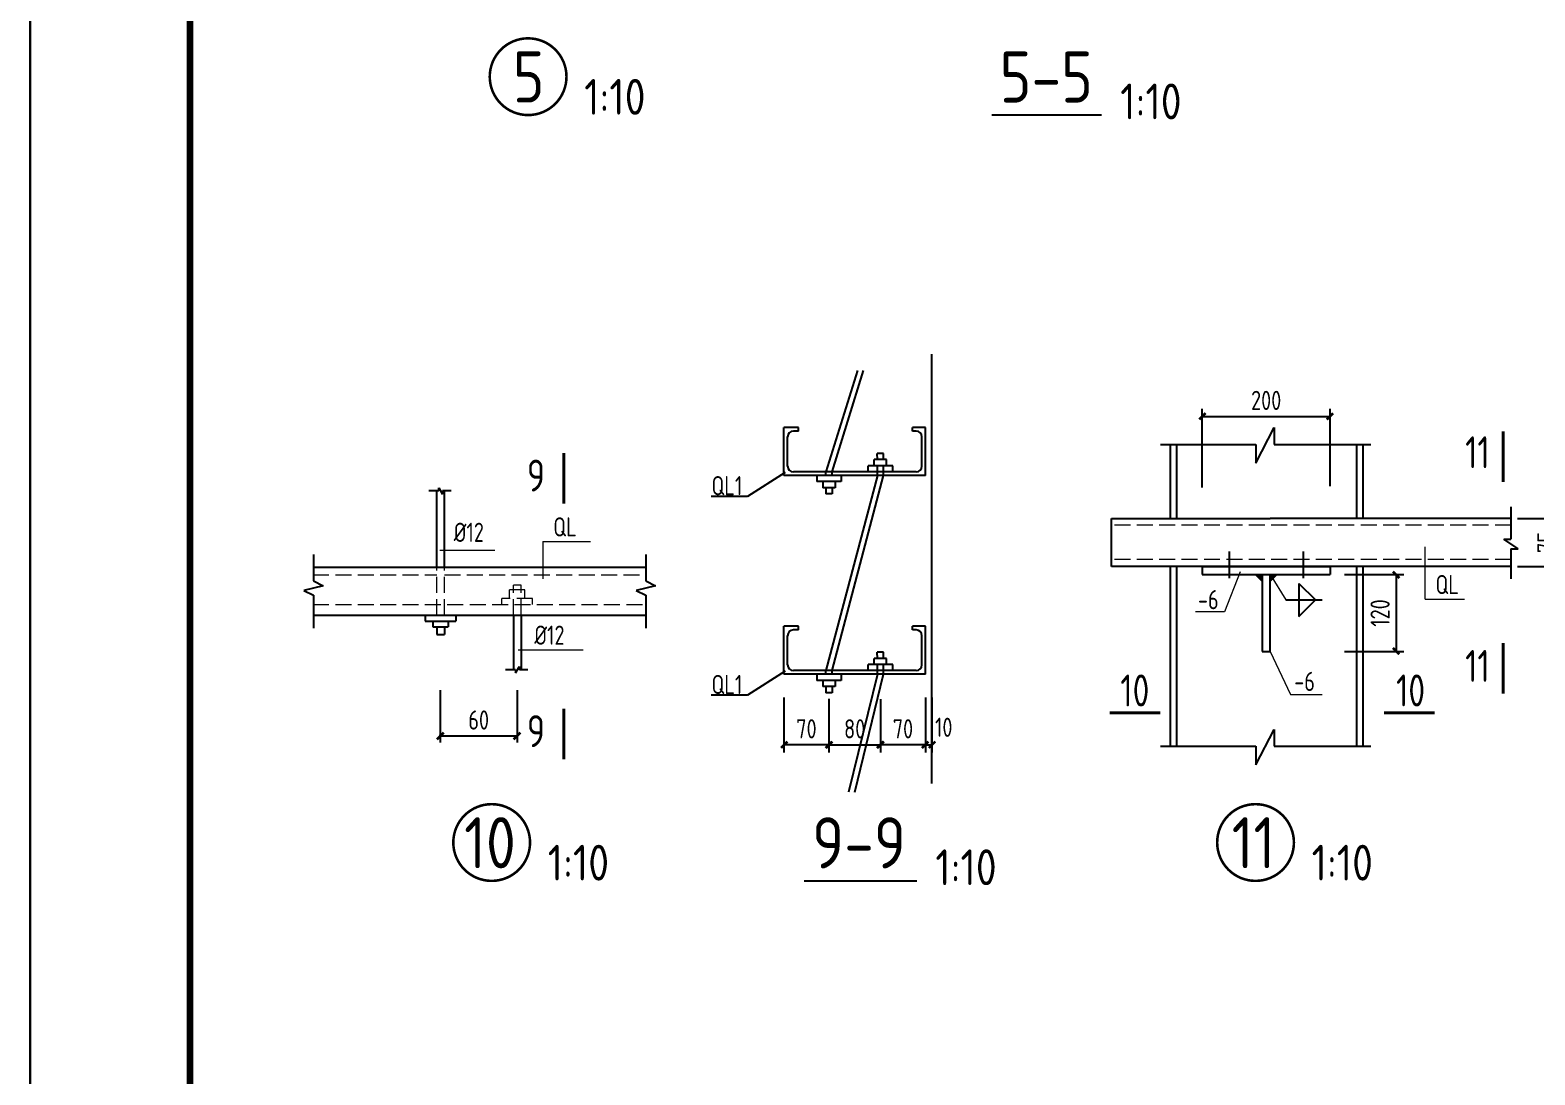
# Model space of a CAD drawing. Header units: millimetres. Extents: x 866561 to 876967, y 40200 to 44891.
# Drawn here: x 874159.4 to 874394.6, y 40414.9 to 40578.3 of the extents above; entities that cross this region are included whole.
import ezdxf

# ---------------------------------------------------------------- set-up
doc = ezdxf.new("R2010")
doc.units = ezdxf.units.MM
doc.header["$LTSCALE"] = 1000
doc.header["$MEASUREMENT"] = 0
doc.linetypes.add('DASH', pattern=[0.35, 0.25, -0.1])
for name, color, linetype, lineweight in [('1', 4, 'Continuous', 70), ('D3', 62, 'Continuous', 9), ('LZ', 64, 'Continuous', 9), ('数字', 3, 'Continuous', 9)]:
    doc.layers.add(name, color=color, linetype=linetype, lineweight=lineweight)
for name, color, linetype in [('D1', 112, 'Continuous'), ('D2', 6, 'Continuous'), ('DIM', 7, 'Continuous'), ('GJ', 6, 'Continuous'), ('PUB_DIM', 3, 'Continuous'), ('THIN', 7, 'Continuous'), ('文字', 7, 'Continuous'), ('桩', 6, 'Continuous')]:
    doc.layers.add(name, color=color, linetype=linetype)
doc.styles.add('GBHZ', font='gbenor.shx', dxfattribs={"width": 0.9, "bigfont": 'gbcbig.shx'})
doc.dimstyles.new('100', dxfattribs={"dimscale": 0, "dimtxt": 3, "dimasz": 0.01, "dimexe": 1, "dimexo": 2, "dimgap": 1, "dimtad": 1, "dimdec": 0, "dimlfac": 100, "dimdsep": 46, "dimtxsty": 'GBHZ', "dimblk": 'JT', "dimcen": -2.5, "dimclrd": 7, "dimclre": 7, "dimclrt": 7, "dimadec": 0, "dimazin": 0, "dimtfac": 1, "dimtdec": 0, "dimtix": 1, "dimtmove": 2, "dimatfit": 3, "dimldrblk": 'JT', "dimfxl": 0, "dimtolj": 1, "dimlwd": -1, "dimlwe": -1, "dimarcsym": 0})
doc.dimstyles.new('Y10', dxfattribs={"dimscale": 0, "dimtxt": 3, "dimasz": 0.01, "dimexe": 1.2, "dimexo": 1, "dimgap": 1, "dimtad": 1, "dimdec": 0, "dimlfac": 10, "dimzin": 0, "dimdsep": 46, "dimtxsty": 'GBHZ', "dimblk1": 'DX', "dimblk2": 'DX', "dimsah": 1, "dimcen": 0.09, "dimdle": 1, "dimadec": 0, "dimazin": 0, "dimtfac": 1, "dimtdec": 0, "dimtix": 1, "dimtmove": 2, "dimatfit": 3, "dimldrblk": 'DX', "dimfxl": 0, "dimtolj": 1, "dimtzin": 0, "dimarcsym": 0})

# ---------------------------------------------------------------- blocks, each defined once
blk = doc.blocks.new('JT')
at = {"color": 3}
blk.add_line((-20, 0), (20, 0), dxfattribs=at)
at = {"color": 3, "const_width": 40}
blk.add_lwpolyline([(-53, -53), (53, 53)], dxfattribs=at)
blk = doc.blocks.new('*D890')
at = {"layer": 'Defpoints', "color": 0, "linetype": 'ByBlock'}
for p in [(874223.49, 40477.05), (874235.49, 40477.05), (874235.49, 40467.87)]:
    blk.add_point(p, dxfattribs=at)
at = {"layer": 'DIM', "color": 7, "linetype": 'ByBlock'}
for p, q in [((874223.49, 40475.05), (874223.49, 40466.87)), ((874235.49, 40475.05), (874235.49, 40466.87)), ((874223.5, 40467.87), (874235.48, 40467.87))]:
    blk.add_line(p, q, dxfattribs=at)
at = {"layer": 'DIM', "color": 7, "linetype": 'ByBlock', "xscale": 0.01, "yscale": 0.01, "zscale": 0.01, "rotation": 180}
blk.add_blockref('JT', (874223.49, 40467.87), dxfattribs=at)
at = {"layer": 'DIM', "color": 7, "linetype": 'ByBlock', "xscale": 0.01, "yscale": 0.01, "zscale": 0.01}
blk.add_blockref('JT', (874235.49, 40467.87), dxfattribs=at)
at = {"layer": 'DIM', "color": 7, "linetype": 'ByBlock', "insert": (874229.49, 40470.37), "char_height": 3, "attachment_point": 5, "style": 'GBHZ'}
blk.add_mtext('\\A1;60', dxfattribs=at)
blk = doc.blocks.new('DX')
at = {"color": 0, "linetype": 'ByBlock', "const_width": 40}
blk.add_lwpolyline([(-54, -51), (46, 49)], dxfattribs=at)
blk = doc.blocks.new('*D899')
at = {"layer": 'Defpoints', "color": 0, "linetype": 'ByBlock'}
for p in [(874362.62, 40517.85), (874342.62, 40505.73), (874362.62, 40505.95)]:
    blk.add_point(p, dxfattribs=at)
at = {"layer": 'DIM', "color": 0, "linetype": 'ByBlock', "lineweight": -2}
for p, q in [((874342.62, 40506.73), (874342.62, 40519.05)), ((874362.62, 40506.95), (874362.62, 40519.05)), ((874342.63, 40517.85), (874362.61, 40517.85))]:
    blk.add_line(p, q, dxfattribs=at)
at = {"layer": 'DIM', "color": 0, "linetype": 'ByBlock', "lineweight": -2, "xscale": 0.01, "yscale": 0.01, "zscale": 0.01, "rotation": 180}
blk.add_blockref('DX', (874342.62, 40517.85), dxfattribs=at)
at = {"layer": 'DIM', "color": 0, "linetype": 'ByBlock', "lineweight": -2, "xscale": 0.01, "yscale": 0.01, "zscale": 0.01}
blk.add_blockref('DX', (874362.62, 40517.85), dxfattribs=at)
at = {"layer": 'DIM', "color": 0, "linetype": 'ByBlock', "insert": (874352.62, 40520.35), "char_height": 3, "attachment_point": 5, "style": 'GBHZ'}
blk.add_mtext('\\A1;200', dxfattribs=at)
blk = doc.blocks.new('*D900')
at = {"layer": 'Defpoints', "color": 0, "linetype": 'ByBlock'}
for p in [(874363.88, 40493.1), (874363.88, 40481.1), (874372.93, 40481.1)]:
    blk.add_point(p, dxfattribs=at)
at = {"layer": 'DIM', "color": 0, "linetype": 'ByBlock', "lineweight": -2}
for p, q in [((874364.88, 40493.1), (874374.13, 40493.1)), ((874372.93, 40493.09), (874372.93, 40481.11)), ((874364.88, 40481.1), (874374.13, 40481.1))]:
    blk.add_line(p, q, dxfattribs=at)
at = {"layer": 'DIM', "color": 0, "linetype": 'ByBlock', "lineweight": -2, "xscale": 0.01, "yscale": 0.01, "zscale": 0.01}
for p, rotation in [((874372.93, 40493.1), 90), ((874372.93, 40481.1), 270)]:
    blk.add_blockref('DX', p, dxfattribs=dict(at, rotation=rotation))
at = {"layer": 'DIM', "color": 0, "linetype": 'ByBlock', "insert": (874370.43, 40487.1), "char_height": 3, "attachment_point": 5, "rotation": 90, "style": 'GBHZ'}
blk.add_mtext('\\A1;120', dxfattribs=at)
blk = doc.blocks.new('*D901')
at = {"layer": 'Defpoints', "color": 0, "linetype": 'ByBlock'}
for p in [(874390.9, 40501.88), (874390.9, 40494.38), (874399, 40494.38)]:
    blk.add_point(p, dxfattribs=at)
at = {"layer": 'DIM', "color": 0, "linetype": 'ByBlock', "lineweight": -2}
for p, q in [((874391.9, 40501.88), (874400.2, 40501.88)), ((874399, 40501.87), (874399, 40494.39)), ((874391.9, 40494.38), (874400.2, 40494.38))]:
    blk.add_line(p, q, dxfattribs=at)
at = {"layer": 'DIM', "color": 0, "linetype": 'ByBlock', "lineweight": -2, "xscale": 0.01, "yscale": 0.01, "zscale": 0.01}
for p, rotation in [((874399, 40501.88), 90), ((874399, 40494.38), 270)]:
    blk.add_blockref('DX', p, dxfattribs=dict(at, rotation=rotation))
at = {"layer": 'DIM', "color": 0, "linetype": 'ByBlock', "insert": (874396.5, 40498.13), "char_height": 3, "attachment_point": 5, "rotation": 90, "style": 'GBHZ'}
blk.add_mtext('\\A1;75', dxfattribs=at)
blk = doc.blocks.new('*D951')
at = {"layer": 'Defpoints', "color": 0, "linetype": 'ByBlock'}
for p in [(874292.31, 40474.64), (874299.35, 40474.88), (874292.31, 40466.49)]:
    blk.add_point(p, dxfattribs=at)
at = {"layer": 'DIM', "color": 0, "linetype": 'ByBlock', "lineweight": -2}
for p, q in [((874292.31, 40473.64), (874292.31, 40465.29)), ((874299.35, 40473.88), (874299.35, 40465.29)), ((874299.34, 40466.49), (874292.32, 40466.49))]:
    blk.add_line(p, q, dxfattribs=at)
at = {"layer": 'DIM', "color": 0, "linetype": 'ByBlock', "lineweight": -2, "xscale": 0.01, "yscale": 0.01, "zscale": 0.01, "rotation": 180}
blk.add_blockref('DX', (874292.31, 40466.49), dxfattribs=at)
at = {"layer": 'DIM', "color": 0, "linetype": 'ByBlock', "lineweight": -2, "xscale": 0.01, "yscale": 0.01, "zscale": 0.01}
blk.add_blockref('DX', (874299.35, 40466.49), dxfattribs=at)
at = {"layer": 'DIM', "color": 0, "linetype": 'ByBlock', "insert": (874295.83, 40468.99), "char_height": 3, "attachment_point": 5, "style": 'GBHZ'}
blk.add_mtext('\\A1;70', dxfattribs=at)
blk = doc.blocks.new('*D952')
at = {"layer": 'Defpoints', "color": 0, "linetype": 'ByBlock'}
for p in [(874277.22, 40474.88), (874284.26, 40474.67), (874277.22, 40466.49)]:
    blk.add_point(p, dxfattribs=at)
at = {"layer": 'DIM', "color": 0, "linetype": 'ByBlock', "lineweight": -2}
for p, q in [((874277.22, 40473.88), (874277.22, 40465.29)), ((874284.26, 40473.67), (874284.26, 40465.29)), ((874284.25, 40466.49), (874277.23, 40466.49))]:
    blk.add_line(p, q, dxfattribs=at)
at = {"layer": 'DIM', "color": 0, "linetype": 'ByBlock', "lineweight": -2, "xscale": 0.01, "yscale": 0.01, "zscale": 0.01, "rotation": 180}
blk.add_blockref('DX', (874277.22, 40466.49), dxfattribs=at)
at = {"layer": 'DIM', "color": 0, "linetype": 'ByBlock', "lineweight": -2, "xscale": 0.01, "yscale": 0.01, "zscale": 0.01}
blk.add_blockref('DX', (874284.26, 40466.49), dxfattribs=at)
at = {"layer": 'DIM', "color": 0, "linetype": 'ByBlock', "insert": (874280.74, 40468.99), "char_height": 3, "attachment_point": 5, "style": 'GBHZ'}
blk.add_mtext('\\A1;70', dxfattribs=at)
blk = doc.blocks.new('*D953')
at = {"layer": 'Defpoints', "color": 0, "linetype": 'ByBlock'}
for p in [(874299.35, 40474.88), (874300.35, 40474.88), (874300.35, 40466.49)]:
    blk.add_point(p, dxfattribs=at)
at = {"layer": 'DIM', "color": 0, "linetype": 'ByBlock', "lineweight": -2}
for p, q in [((874299.35, 40473.88), (874299.35, 40465.29)), ((874300.35, 40473.88), (874300.35, 40465.29)), ((874299.34, 40466.49), (874299.33, 40466.49)), ((874299.35, 40466.49), (874300.35, 40466.49)), ((874300.36, 40466.49), (874300.37, 40466.49))]:
    blk.add_line(p, q, dxfattribs=at)
at = {"layer": 'DIM', "color": 0, "linetype": 'ByBlock', "lineweight": -2, "xscale": 0.01, "yscale": 0.01, "zscale": 0.01}
blk.add_blockref('DX', (874299.35, 40466.49), dxfattribs=at)
at = {"layer": 'DIM', "color": 0, "linetype": 'ByBlock', "lineweight": -2, "xscale": 0.01, "yscale": 0.01, "zscale": 0.01, "rotation": 180}
blk.add_blockref('DX', (874300.35, 40466.49), dxfattribs=at)
at = {"layer": 'DIM', "color": 0, "linetype": 'ByBlock', "insert": (874302.21, 40469.23), "char_height": 3, "attachment_point": 5, "style": 'GBHZ'}
blk.add_mtext('\\A1;10', dxfattribs=at)
blk = doc.blocks.new('*D954')
at = {"layer": 'Defpoints', "color": 0, "linetype": 'ByBlock'}
for p in [(874292.31, 40474.64), (874284.26, 40473.44), (874292.31, 40466.49)]:
    blk.add_point(p, dxfattribs=at)
at = {"layer": 'DIM', "color": 0, "linetype": 'ByBlock', "lineweight": -2}
for p, q in [((874284.26, 40472.44), (874284.26, 40465.29)), ((874292.31, 40473.64), (874292.31, 40465.29)), ((874284.27, 40466.49), (874292.3, 40466.49))]:
    blk.add_line(p, q, dxfattribs=at)
at = {"layer": 'DIM', "color": 0, "linetype": 'ByBlock', "lineweight": -2, "xscale": 0.01, "yscale": 0.01, "zscale": 0.01, "rotation": 180}
blk.add_blockref('DX', (874284.26, 40466.49), dxfattribs=at)
at = {"layer": 'DIM', "color": 0, "linetype": 'ByBlock', "lineweight": -2, "xscale": 0.01, "yscale": 0.01, "zscale": 0.01}
blk.add_blockref('DX', (874292.31, 40466.49), dxfattribs=at)
at = {"layer": 'DIM', "color": 0, "linetype": 'ByBlock', "insert": (874288.28, 40468.99), "char_height": 3, "attachment_point": 5, "style": 'GBHZ'}
blk.add_mtext('\\A1;80', dxfattribs=at)

msp = doc.modelspace()

# ---------------------------------------------------------------- linework, layer by layer
for p, q in [((874159.353, 40208.139), (874159.353, 40802.139)), ((874159.353, 40802.139), (874159.353, 40208.139))]:
    msp.add_line(p, q)
at = {"color": 251}
for p, q in [((874300.353, 40460.446), (874300.353, 40527.56)), ((874277.408, 40509.075, 1.667), (874271.532, 40505.321, -1.667)), ((874271.532, 40505.321, -1.667), (874265.845, 40505.321, -1.667)), ((874277.408, 40477.986, 1.667), (874271.532, 40474.232, -1.667)), ((874271.532, 40474.232, -1.667), (874265.845, 40474.232, -1.667))]:
    msp.add_line(p, q, dxfattribs=at)
at = {"color": 0, "const_width": 1}
msp.add_lwpolyline([(874990.353, 40218.139), (874184.353, 40218.139), (874184.353, 40792.139), (874990.353, 40792.139)], close=True, dxfattribs=at)
at = {"linetype": 'ByBlock', "ltscale": 0.5, "const_width": 0.4}
for points in [[(874231.221, 40570.97, 1), (874243.221, 40570.97, 1)], [(874225.522, 40451.208, 1), (874237.522, 40451.208, 1)], [(874344.96, 40451.208, 1), (874356.96, 40451.208, 1)]]:
    msp.add_lwpolyline(points, format="xyb", close=True, dxfattribs=at)
at = {"layer": '1', "color": 2, "const_width": 0.48}
for points in [[(874389.669, 40515.51), (874389.669, 40507.588)], [(874242.795, 40504.193), (874242.795, 40512.116)], [(874389.669, 40482.388), (874389.669, 40474.466)], [(874242.795, 40464.224), (874242.795, 40472.146)], [(874328.168, 40471.486), (874336.09, 40471.486)], [(874371.034, 40471.486), (874378.956, 40471.486)]]:
    msp.add_lwpolyline(points, dxfattribs=at)
at = {"layer": 'D1', "color": 251}
for p, q in [((874351.016, 40510.543), (874353.892, 40516.093)), ((874353.892, 40516.093), (874353.892, 40513.476)), ((874336.09, 40513.476), (874351.016, 40513.476)), ((874351.016, 40513.476), (874351.016, 40510.543)), ((874353.892, 40513.476), (874369, 40513.476)), ((874223.25, 40506.189), (874221.688, 40506.189)), ((874223.25, 40506.189), (874223.25, 40506.669)), ((874223.25, 40506.669), (874223.851, 40505.708)), ((874225.174, 40506.189), (874223.851, 40506.189)), ((874223.851, 40505.708), (874223.851, 40506.189)), ((874390.902, 40503.703), (874390.902, 40498.638)), ((874392.026, 40497.157), (874389.778, 40498.638)), ((874389.778, 40498.638), (874390.902, 40498.638)), ((874390.902, 40497.157), (874390.902, 40492.457)), ((874390.902, 40497.157), (874392.026, 40497.157)), ((874357.744, 40491.708), (874357.744, 40486.569)), ((874357.744, 40491.708), (874360.313, 40489.139)), ((874355.714, 40489.139), (874361.395, 40489.139)), ((874357.744, 40486.569), (874360.313, 40489.139)), ((874235.252, 40477.747), (874235.853, 40478.709)), ((874235.853, 40478.709), (874235.853, 40478.228)), ((874235.252, 40478.228), (874233.689, 40478.228)), ((874235.252, 40478.228), (874235.252, 40477.747)), ((874237.175, 40478.228), (874235.853, 40478.228)), ((874351.016, 40463.357), (874353.892, 40468.907)), ((874353.892, 40468.907), (874353.892, 40466.289)), ((874336.09, 40466.289), (874351.016, 40466.289)), ((874351.016, 40466.289), (874351.016, 40463.357)), ((874353.892, 40466.289), (874369, 40466.289))]:
    msp.add_line(p, q, dxfattribs=at)
at = {"layer": 'D2'}
for p, q in [((874288.714, 40525.03), (874283.785, 40509.173)), ((874284.746, 40509.173), (874289.676, 40525.03)), ((874279.48, 40516.108), (874277.22, 40516.108)), ((874277.22, 40508.61), (874277.22, 40516.108)), ((874277.789, 40510.075), (874277.789, 40514.643)), ((874279.48, 40515.545), (874278.691, 40515.545)), ((874279.48, 40515.545), (874279.48, 40516.108)), ((874299.353, 40516.108), (874297.299, 40516.108)), ((874297.299, 40515.545), (874297.299, 40516.108)), ((874297.888, 40515.545), (874297.299, 40515.545)), ((874298.789, 40510.075), (874298.789, 40514.643)), ((874299.353, 40508.61), (874299.353, 40516.108)), ((874292.786, 40512.057), (874291.824, 40512.056)), ((874291.825, 40511.095), (874291.824, 40512.056)), ((874292.786, 40511.095), (874292.786, 40512.057)), ((874337.62, 40513.476), (874337.62, 40501.883)), ((874338.62, 40513.476), (874338.62, 40501.883)), ((874366.727, 40513.476), (874366.727, 40501.883)), ((874367.727, 40513.476), (874367.727, 40501.883)), ((874294.229, 40510.134), (874290.382, 40510.133)), ((874290.383, 40509.171), (874290.382, 40510.133)), ((874291.344, 40510.133), (874291.344, 40511.095)), ((874293.267, 40511.095), (874291.344, 40511.095)), ((874291.834, 40508.61), (874291.834, 40510.133)), ((874292.795, 40508.61), (874292.796, 40510.144)), ((874293.267, 40510.134), (874293.267, 40511.095)), ((874294.229, 40509.172), (874294.229, 40510.134)), ((874299.353, 40508.61), (874277.22, 40508.61)), ((874297.888, 40509.173), (874278.691, 40509.173)), ((874282.342, 40508.612), (874282.342, 40507.65)), ((874286.188, 40507.649), (874282.342, 40507.65)), ((874283.303, 40507.65), (874283.303, 40506.688)), ((874283.784, 40508.611), (874283.785, 40509.173)), ((874291.834, 40508.61), (874283.785, 40478.084)), ((874284.746, 40508.611), (874284.746, 40509.173)), ((874284.746, 40478.084), (874292.795, 40508.61)), ((874285.226, 40507.649), (874285.226, 40506.688)), ((874286.188, 40508.611), (874286.188, 40507.649)), ((874222.927, 40494.246), (874222.927, 40506.189)), ((874224.129, 40494.246), (874224.129, 40506.189)), ((874285.226, 40506.688), (874283.303, 40506.688)), ((874283.784, 40506.688), (874283.784, 40505.727)), ((874284.745, 40505.726), (874283.784, 40505.727)), ((874284.745, 40506.688), (874284.745, 40505.726)), ((874328.418, 40501.883), (874353.262, 40501.883)), ((874390.902, 40501.883), (874353.262, 40501.883)), ((874203.586, 40494.246), (874222.927, 40494.246)), ((874203.586, 40494.246), (874222.927, 40494.246)), ((874222.927, 40494.246), (874255.632, 40494.246)), ((874224.129, 40494.246), (874255.632, 40494.246)), ((874390.902, 40494.384), (874328.418, 40494.384)), ((874337.62, 40494.384), (874337.62, 40466.289)), ((874338.62, 40494.384), (874338.62, 40466.289)), ((874342.62, 40494.384), (874342.62, 40493.1)), ((874342.62, 40494.384), (874362.62, 40494.384)), ((874342.62, 40493.1), (874362.62, 40493.1)), ((874351.978, 40493.1), (874351.978, 40481.097)), ((874353.262, 40481.097), (874353.262, 40493.1)), ((874362.62, 40494.384), (874362.62, 40493.1)), ((874366.727, 40494.384), (874366.727, 40466.289)), ((874367.727, 40494.384), (874367.727, 40466.289)), ((874203.586, 40486.744), (874255.632, 40486.744)), ((874221.124, 40486.744), (874221.124, 40485.842)), ((874221.124, 40485.842), (874225.932, 40485.842)), ((874222.326, 40485.842), (874222.326, 40484.94)), ((874224.73, 40485.842), (874224.73, 40484.94)), ((874225.932, 40486.744), (874225.932, 40485.842)), ((874234.928, 40486.744), (874234.928, 40478.228)), ((874236.13, 40486.744), (874236.13, 40478.228)), ((874222.326, 40484.94), (874224.73, 40484.94)), ((874222.927, 40484.94), (874222.927, 40483.738)), ((874222.927, 40483.738), (874224.129, 40483.738)), ((874224.129, 40484.94), (874224.129, 40483.738)), ((874279.48, 40485.019), (874277.22, 40485.019)), ((874277.22, 40477.521), (874277.22, 40485.019)), ((874277.789, 40478.986), (874277.789, 40483.554)), ((874279.48, 40484.456), (874278.691, 40484.456)), ((874279.48, 40484.456), (874279.48, 40485.019)), ((874299.353, 40485.019), (874297.299, 40485.019)), ((874297.299, 40484.456), (874297.299, 40485.019)), ((874297.888, 40484.456), (874297.299, 40484.456)), ((874298.789, 40478.986), (874298.789, 40483.554)), ((874299.353, 40477.521), (874299.353, 40485.019)), ((874351.978, 40481.097), (874353.262, 40481.097)), ((874294.229, 40479.045), (874290.382, 40479.044)), ((874290.383, 40478.082), (874290.382, 40479.044)), ((874291.344, 40479.044), (874291.344, 40480.006)), ((874293.267, 40480.006), (874291.344, 40480.006)), ((874292.786, 40480.968), (874291.824, 40480.967)), ((874291.825, 40480.006), (874291.824, 40480.967)), ((874291.834, 40477.521), (874291.834, 40479.044)), ((874292.786, 40480.006), (874292.786, 40480.968)), ((874292.795, 40477.521), (874292.796, 40479.055)), ((874293.267, 40479.045), (874293.267, 40480.006)), ((874294.229, 40478.083), (874294.229, 40479.045)), ((874299.353, 40477.521), (874277.22, 40477.521)), ((874297.888, 40478.084), (874278.691, 40478.084)), ((874282.342, 40477.523), (874282.342, 40476.561)), ((874286.188, 40476.56), (874282.342, 40476.561)), ((874283.303, 40476.561), (874283.303, 40475.599)), ((874283.784, 40477.523), (874283.785, 40478.084)), ((874284.746, 40477.522), (874284.746, 40478.084)), ((874285.226, 40476.56), (874285.226, 40475.599)), ((874286.188, 40477.522), (874286.188, 40476.56)), ((874291.834, 40477.521), (874287.336, 40459.075)), ((874288.298, 40459.075), (874292.795, 40477.521)), ((874285.226, 40475.599), (874283.303, 40475.599)), ((874283.784, 40475.599), (874283.784, 40474.638)), ((874284.745, 40474.637), (874283.784, 40474.638)), ((874284.745, 40475.599), (874284.745, 40474.637))]:
    msp.add_line(p, q, dxfattribs=at)
at = {"layer": 'D2', "linetype": 'Continuous'}
for p, q in [((874346.839, 40496.704), (874346.839, 40492.565)), ((874358.401, 40496.704), (874358.401, 40492.565))]:
    msp.add_line(p, q, dxfattribs=at)
at = {"layer": 'D2'}
for centre, start, end in [((874278.691, 40514.643), 90, 180), ((874297.888, 40514.643), 0, 90), ((874278.691, 40510.075), 180, 270), ((874297.888, 40510.075), 270, 0), ((874278.691, 40483.554), 90, 180), ((874297.888, 40483.554), 0, 90), ((874278.691, 40478.986), 180, 270), ((874297.888, 40478.986), 270, 0)]:
    msp.add_arc(centre, 0.902, start, end, dxfattribs=at)
at = {"layer": 'D3', "color": 251}
for p, q in [((874239.513, 40498.276), (874239.513, 40492.46)), ((874239.513, 40498.276), (874246.975, 40498.276)), ((874223.43, 40496.914), (874232.029, 40496.914)), ((874377.457, 40489.263), (874377.457, 40497.454)), ((874348.576, 40493.528), (874346.123, 40487.303)), ((874353.262, 40493.1), (874355.714, 40489.139)), ((874377.457, 40489.263), (874383.642, 40489.263)), ((874346.123, 40487.303), (874341.596, 40487.303)), ((874235.671, 40481.315), (874245.852, 40481.315)), ((874353.262, 40481.097), (874356.429, 40474.338)), ((874356.429, 40474.338), (874361.356, 40474.338))]:
    msp.add_line(p, q, dxfattribs=at)
at = {"layer": 'D3'}
for p, q in [((874350.907, 40493.1), (874351.978, 40492.029)), ((874354.333, 40493.1), (874353.262, 40492.029))]:
    msp.add_line(p, q, dxfattribs=at)
for points in [[(874350.907, 40493.1), (874351.978, 40493.1), (874351.978, 40492.029), (874351.978, 40493.1)], [(874354.333, 40493.1), (874353.262, 40493.1), (874353.262, 40492.029), (874353.262, 40493.1)]]:
    msp.add_solid(points, dxfattribs=at)
at = {"layer": 'GJ', "linetype": 'Continuous'}
msp.add_line((874328.418, 40494.384), (874328.418, 40501.883), dxfattribs=at)
at = {"layer": 'LZ', "color": 251, "linetype": 'DASH', "ltscale": 0.01}
for p, q in [((874390.902, 40500.812), (874328.418, 40500.812)), ((874390.902, 40495.455), (874328.418, 40495.455)), ((874203.586, 40493.044), (874222.927, 40493.044)), ((874222.927, 40486.744), (874222.927, 40494.246)), ((874224.129, 40486.744), (874224.129, 40494.246)), ((874224.129, 40493.044), (874255.632, 40493.044)), ((874234.327, 40489.348), (874234.327, 40490.75)), ((874236.731, 40490.75), (874234.327, 40490.75)), ((874234.928, 40486.744), (874234.928, 40491.452)), ((874236.13, 40491.452), (874234.928, 40491.452)), ((874236.13, 40486.744), (874236.13, 40491.452)), ((874236.731, 40489.348), (874236.731, 40490.75)), ((874203.586, 40488.446), (874255.632, 40488.446)), ((874237.933, 40489.348), (874233.125, 40489.348)), ((874233.125, 40488.446), (874233.125, 40489.348)), ((874237.933, 40488.446), (874237.933, 40489.348))]:
    msp.add_line(p, q, dxfattribs=at)
at = {"layer": 'THIN'}
for p, q in [((874203.679, 40496.246), (874203.679, 40492.12)), ((874255.632, 40496.246), (874255.632, 40492.12)), ((874205.179, 40491.37), (874202.179, 40490.62)), ((874202.179, 40490.62), (874203.679, 40489.87)), ((874203.679, 40492.12), (874205.179, 40491.37)), ((874257.132, 40491.37), (874254.132, 40490.62)), ((874254.132, 40490.62), (874255.632, 40489.87)), ((874255.632, 40492.12), (874257.132, 40491.37)), ((874203.679, 40489.87), (874203.679, 40484.744)), ((874255.632, 40489.87), (874255.632, 40484.744))]:
    msp.add_line(p, q, dxfattribs=at)
at = {"layer": '文字', "color": 6, "const_width": 0.32}
for points in [[(874309.711, 40564.97), (874326.926, 40564.97)], [(874280.378, 40445.208), (874298.013, 40445.208)]]:
    msp.add_lwpolyline(points, dxfattribs=at)
at = {"layer": '桩'}
for p, q in [((874286.188, 40508.611), (874282.342, 40508.612)), ((874286.188, 40477.522), (874282.342, 40477.523))]:
    msp.add_line(p, q, dxfattribs=at)

# ---------------------------------------------------------------- texts
at = {"layer": 'PUB_DIM', "style": 'GBHZ', "width": 0.9}
for s, p in [('11', (874383.735, 40509.733)), ('9', (874237.045, 40506.093)), ('11', (874383.735, 40476.322)), ('10', (874329.815, 40472.487)), ('10', (874372.933, 40472.487)), ('9', (874237.045, 40466.123))]:
    msp.add_text(s, height=5, dxfattribs=at).set_placement(p)
at = {"layer": '数字', "style": 'GBHZ', "width": 0.9}
for s, p in [('QL1', (874265.893, 40505.514, -1.667)), ('%%C12', (874225.594, 40498.216)), ('QL', (874241.152, 40499.065)), ('QL', (874379.096, 40490.052)), ('-6', (874341.96, 40487.69)), ('%%C12', (874238.196, 40482.136)), ('QL1', (874265.893, 40474.425, -1.667)), ('-6', (874357.011, 40474.903))]:
    msp.add_text(s, height=3, dxfattribs=at).set_placement(p)
at = {"layer": '文字', "color": 6, "style": 'GBHZ'}
for s, height, p in [('5', 8, (874234.826, 40566.937)), ('5-5', 8, (874310.962, 40566.921)), ('1:10', 5.6, (874245.988, 40565.018, -0.009)), ('1:10', 5.6, (874329.805, 40564.3)), ('10', 8, (874227.223, 40447.175)), ('11', 8, (874347.234, 40447.175)), ('9-9', 8, (874281.629, 40447.159)), ('1:10', 5.6, (874240.288, 40445.256, -0.009)), ('1:10', 5.6, (874359.727, 40445.256, -0.009)), ('1:10', 5.6, (874300.892, 40444.538))]:
    msp.add_text(s, height=height, dxfattribs=at).set_placement(p)

# ---------------------------------------------------------------- dimensions: what is measured, and where the dimension line sits
at = {"layer": 'DIM', "linetype": 'ByBlock'}
dim = msp.add_linear_dim(base=(874362.62, 40517.845), p1=(874342.62, 40505.735), p2=(874362.62, 40505.949), dimstyle='Y10', override={"dimscale": 1}, dxfattribs=at)
dim.commit()
dim.dimension.update_dxf_attribs({"geometry": '*D899', "text_midpoint": (874352.62, 40520.345)})
for base, p1, p2, picture, middle in [((874399.002, 40494.384), (874390.902, 40501.883), (874390.902, 40494.384), '*D901', (874396.502, 40498.134)), ((874372.93, 40481.097), (874363.883, 40493.1), (874363.883, 40481.097), '*D900', (874370.43, 40487.098))]:
    dim = msp.add_linear_dim(base=base, p1=p1, p2=p2, angle=270, dimstyle='Y10', override={"dimscale": 1}, dxfattribs=at)
    dim.commit()
    dim.dimension.update_dxf_attribs({"geometry": picture, "text_midpoint": middle})
at = {"layer": 'DIM', "color": 4, "linetype": 'ByBlock'}
dim = msp.add_linear_dim(base=(874235.492, 40467.873), p1=(874223.491, 40477.045), p2=(874235.492, 40477.045), dimstyle='100', override={"dimscale": 1, "dimlfac": 5}, dxfattribs=at)
dim.commit()
dim.dimension.update_dxf_attribs({"geometry": '*D890', "text_midpoint": (874229.491, 40470.373)})
at = {"layer": 'DIM', "color": 0, "linetype": 'ByBlock'}
for base, p1, p2, picture, middle in [((874277.22, 40466.49), (874284.264, 40474.671), (874277.22, 40474.879), '*D952', (874280.742, 40468.99)), ((874292.305, 40466.49), (874299.353, 40474.879), (874292.305, 40474.638), '*D951', (874295.829, 40468.99))]:
    dim = msp.add_linear_dim(base=base, p1=p1, p2=p2, angle=180, dimstyle='Y10', override={"dimscale": 1}, dxfattribs=at)
    dim.commit()
    dim.dimension.update_dxf_attribs({"geometry": picture, "text_midpoint": middle})
dim = msp.add_linear_dim(base=(874292.305, 40466.49), p1=(874284.264, 40473.437), p2=(874292.305, 40474.638), dimstyle='Y10', override={"dimscale": 1}, dxfattribs=at)
dim.commit()
dim.dimension.update_dxf_attribs({"geometry": '*D954', "text_midpoint": (874288.285, 40468.99)})
dim = msp.add_linear_dim(base=(874300.353, 40466.49), p1=(874299.353, 40474.879), p2=(874300.353, 40474.879), dimstyle='Y10', override={"dimscale": 1}, dxfattribs=at)
dim.commit()
dim.dimension.update_dxf_attribs({"geometry": '*D953', "text_midpoint": (874302.209, 40469.235), "dimtype": 160})

doc.saveas('drawing.dxf')
